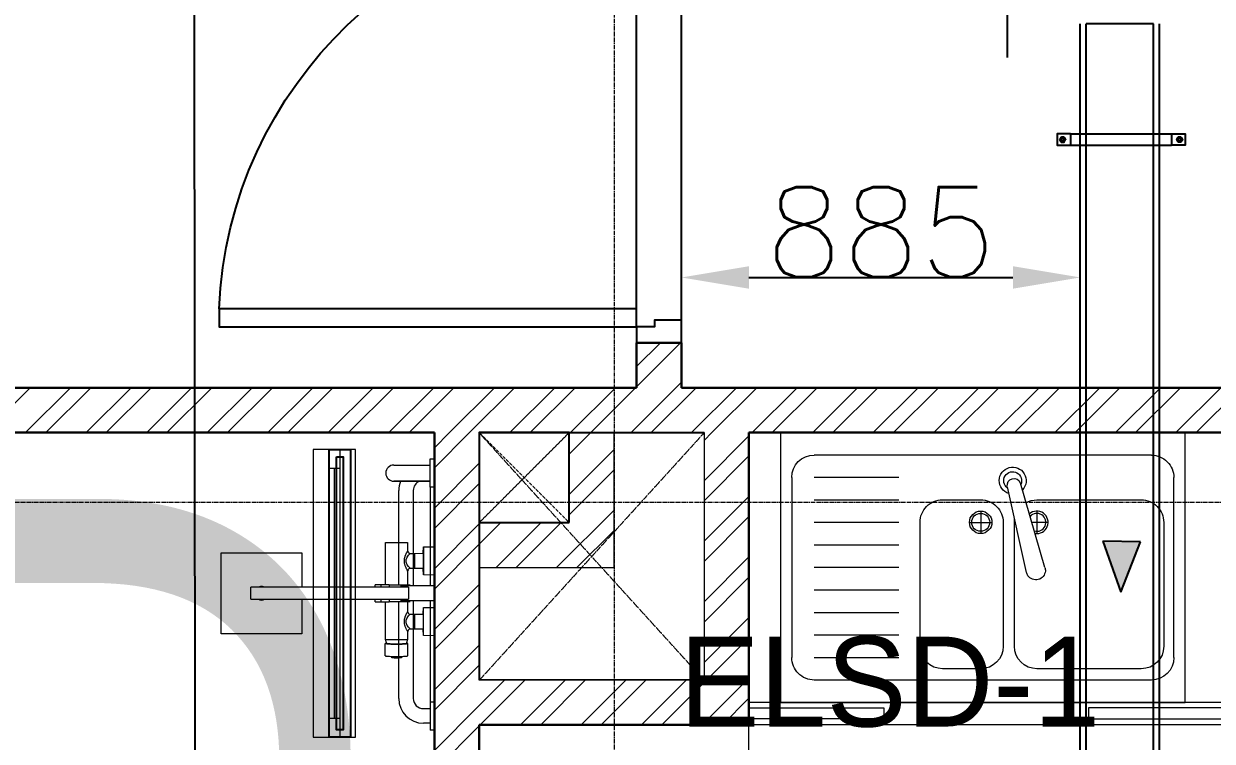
# Model space of a CAD drawing. Header units: millimetres. Extents: x -9226 to 166212, y -13 to 97274.
# Drawn here: x 38637 to 41281, y 74594 to 76189 of the extents above; entities that cross this region are included whole.
import ezdxf

# ---------------------------------------------------------------- set-up
doc = ezdxf.new("R2010")
doc.units = ezdxf.units.MM
for name, pattern in [('23491-A-XR-GRID$0$23288-XR-Unit GRIDS$0$CENTER2', [28.575, 19.05, -3.175, 3.175, -3.175]), ('23491-XR-AR-2ND FLOOR PLAN$0$23491-XR-AR-2ND FLOOR PLAN$0$HIDDEN', [9.525, 6.35, -3.175]), ('23491-XR-AR-2ND FLOOR PLAN$0$HIDDEN', [9.525, 6.35, -3.175]), ('HIDDEN', [9.525, 6.35, -3.175])]:
    doc.linetypes.add(name, pattern=pattern)
doc.layers.get('0').update_dxf_attribs({"color": 8})
doc.layers.get('Defpoints').update_dxf_attribs({"color": 8})
for name, color, linetype in [('-EAD', 30, 'Continuous'), ('1.INS', 8, 'Continuous'), ('1.STR', 8, 'Continuous'), ('1.support 2', 7, 'Continuous'), ('23491-XR-AR-2ND FLOOR PLAN$0$23491-XR-AR-2ND FLOOR PLAN$0$23491-XR-AR-TYP-FLOOR$0$A-ELC-DP', 8, 'Continuous'), ('23491-XR-AR-2ND FLOOR PLAN$0$23491-XR-AR-2ND FLOOR PLAN$0$23491-XR-AR-TYP-FLOOR$0$A-ELC-DP @ 2000', 8, 'Continuous'), ('23491-XR-AR-2ND FLOOR PLAN$0$23491-XR-AR-2ND FLOOR PLAN$0$NEC-DR-WP', 8, 'Continuous'), ('23491-XR-AR-2ND FLOOR PLAN$0$23491-XR-AR-2ND FLOOR PLAN$0$NEC-MECH-LPG SHAFT', 8, 'Continuous'), ('23491-XR-AR-2ND FLOOR PLAN$0$NEC-MECH-LPG SHAFT', 8, 'Continuous'), ('cloud', 15, 'Continuous'), ('EAD', 30, 'Continuous'), ('ETA-AC-SUPPORT', 25, 'Continuous'), ('FAD', 3, 'Continuous'), ('VCD SHE', 7, 'Continuous')]:
    doc.layers.add(name, color=color, linetype=linetype)
for name, color, linetype, lineweight in [('1.XREF', 8, 'Continuous', 9), ('23491-A-XR-GRID$0$G-ANNO-GRID', 8, '23491-A-XR-GRID$0$23288-XR-Unit GRIDS$0$CENTER2', 0), ('23491-XR-AR-2ND FLOOR PLAN$0$23491-XR-AR-2ND FLOOR PLAN$0$23491-XR-AR-TYP-FLOOR$0$A-Glaz-Sill', 8, 'Continuous', 5), ('23491-XR-AR-2ND FLOOR PLAN$0$23491-XR-AR-2ND FLOOR PLAN$0$23491-XR-AR-TYP-FLOOR$0$A-WALL-PATT', 8, 'Continuous', 5), ('23491-XR-AR-2ND FLOOR PLAN$0$23491-XR-AR-2ND FLOOR PLAN$0$23491-XR-AR-TYP-FLOOR$0$Zone-6_30May22$0$TYP$0$2B+G+19+R Typical Floor$0$A-DOOR', 8, 'Continuous', 25), ('23491-XR-AR-2ND FLOOR PLAN$0$23491-XR-AR-2ND FLOOR PLAN$0$A-FIXT-TOIT-PLAN', 8, 'Continuous', 20), ('23491-XR-AR-2ND FLOOR PLAN$0$23491-XR-AR-2ND FLOOR PLAN$0$A-FLOR-OVHD', 8, '23491-XR-AR-2ND FLOOR PLAN$0$23491-XR-AR-2ND FLOOR PLAN$0$HIDDEN', 15), ('23491-XR-AR-2ND FLOOR PLAN$0$23491-XR-AR-2ND FLOOR PLAN$0$A-WALL', 8, 'Continuous', 30), ('23491-XR-AR-2ND FLOOR PLAN$0$23491-XR-AR-2ND FLOOR PLAN$0$A-WALL-CAVI', 8, 'Continuous', 15), ('23491-XR-AR-2ND FLOOR PLAN$0$23491-XR-AR-TYP FLOOR 3RD TO 18TH$0$23491-XR-AR-TYP-FLOOR$0$A-EQUP-KITN-PLAN', 8, 'Continuous', 9), ('23491-XR-AR-2ND FLOOR PLAN$0$A-FLOR-OVHD', 8, '23491-XR-AR-2ND FLOOR PLAN$0$HIDDEN', 15), ('23491-XR-AR-2ND FLOOR PLAN$0$A-WALL-CAVI', 8, 'Continuous', 15), ('A-ANNO-DIMS', 8, 'Continuous', 9), ('MH DIM', 15, 'Continuous', 0)]:
    doc.layers.add(name, color=color, linetype=linetype, lineweight=lineweight)
doc.styles.add('23491-XR-AR-2ND FLOOR PLAN$0$23491-XR-AR-2ND FLOOR PLAN$0$23491-XR-AR-TYP-FLOOR$0$SDC-TEXT-ARB', font='sdc-arb.shx')
doc.styles.add('ROMANS', font='isocp.shx', dxfattribs={"width": 0.8})
doc.styles.add('SDC-TEXT-ARB', font='sdc-arb.shx', dxfattribs={"height": 0.5})
doc.styles.get("Standard").update_dxf_attribs({"font": 'romans.shx', "height": 200})
doc.dimstyles.new('ISO-25', dxfattribs={"dimtxt": 200, "dimasz": 150, "dimexe": 1.25, "dimexo": 0.625, "dimgap": 1, "dimtad": 1, "dimtoh": 1, "dimdec": 0, "dimrnd": 5, "dimtxsty": 'Standard', "dimcen": 2.5, "dimclrd": 256, "dimclre": 256, "dimclrt": 7, "dimadec": 0, "dimazin": 0, "dimtfac": 1, "dimtdec": 0, "dimtix": 1, "dimtmove": 2, "dimatfit": 3, "dimfxl": 1, "dimarcsym": 1})
doc.dimstyles.new('JSE', dxfattribs={"dimtxt": 50, "dimasz": 150, "dimexe": 0.18, "dimexo": 0.0625, "dimgap": 50, "dimtad": 0, "dimdec": 0, "dimrnd": 5, "dimzin": 0, "dimdsep": 46, "dimtxsty": 'ROMANS', "dimcen": 0.09, "dimclrd": 7, "dimclre": 7, "dimclrt": 7, "dimadec": 0, "dimazin": 0, "dimtfac": 1, "dimtdec": 0, "dimtofl": 0, "dimtmove": 0, "dimatfit": 3, "dimfxl": 1, "dimtolj": 1, "dimtzin": 0, "dimarcsym": 1})

# ---------------------------------------------------------------- blocks, each defined once
blk = doc.blocks.new('23491-XR-AR-2ND FLOOR PLAN$0$23491-XR-AR-TYP FLOOR 3RD TO 18TH$0$23491-XR-AR-TYP-FLOOR$0$Zone-6_30May22$0$TYP$0$2B+G+19+R Typical Floor$0$A$C15A204A0')
at = {"color": 8}
for p, q in [((0, 0), (-0.9, 0)), ((0, -0.6), (0, 0)), ((-0.9, 0), (-0.9, -0.6)), ((-0.075, -0.0499), (-0.825, -0.0499)), ((-0.8026, -0.0749), (-0.5704, -0.0749)), ((-0.4454, -0.0749), (-0.3605, -0.0749)), ((-0.875, -0.0999), (-0.875, -0.5)), ((-0.0751, -0.1001), (-0.263, -0.1001)), ((-0.025, -0.5002), (-0.025, -0.0999)), ((-0.8525, -0.4005), (-0.8526, -0.1249)), ((-0.5204, -0.1249), (-0.5203, -0.4005)), ((-0.4953, -0.4005), (-0.4954, -0.1249)), ((-0.3105, -0.1249), (-0.3104, -0.4005)), ((-0.0751, -0.1501), (-0.263, -0.1501)), ((-0.0751, -0.2001), (-0.263, -0.2001)), ((-0.0751, -0.2501), (-0.263, -0.2501)), ((-0.5473, -0.2891), (-0.5046, -0.4798)), ((-0.5883, -0.3001), (-0.5336, -0.4875)), ((-0.0751, -0.3007), (-0.263, -0.3007)), ((-0.0751, -0.3507), (-0.263, -0.3507)), ((-0.5703, -0.4255), (-0.5703, -0.3755)), ((-0.4453, -0.4255), (-0.4453, -0.3755)), ((-0.5953, -0.4005), (-0.559, -0.4005)), ((-0.4203, -0.4005), (-0.4703, -0.4005)), ((-0.0751, -0.4007), (-0.263, -0.4007)), ((-0.5703, -0.4505), (-0.8025, -0.4505)), ((-0.3604, -0.4505), (-0.4453, -0.4505)), ((-0.0751, -0.4507), (-0.263, -0.4507)), ((-0.0751, -0.5007), (-0.263, -0.5007)), ((-0.825, -0.55), (-0.075, -0.55)), ((-0.9, -0.6), (0, -0.6))]:
    blk.add_line(p, q, dxfattribs=at)
for radius in [0.025, 0.02]:
    blk.add_circle((-0.4453, -0.4005), radius, dxfattribs=at)
for radius, start, end in [(0.025, 80.6637, 311.8881), (0.02, 73.5686, 318.9832)]:
    blk.add_arc((-0.5703, -0.4005), radius, start, end, dxfattribs=at)
at = {"color": 8, "extrusion": (0, 0, -1)}
for centre, major_axis, ratio, start_param, end_param in [((-0.825, -0.0999), (0.0354, -0.0354), 1, 2.356202, 3.926998), ((-0.075, -0.0999), (-0.0354, 0.0354), 1, 0.785405, 2.356202), ((-0.8026, -0.1249), (0.0354, -0.0354), 1, 2.356202, 3.926998), ((-0.5704, -0.1249), (0.0354, -0.0354), 1, 3.926998, 5.497794), ((-0.4454, -0.1249), (0.0354, -0.0354), 1, 2.356202, 3.926998), ((-0.3605, -0.1249), (0.0354, -0.0354), 1, 3.926998, 5.497794), ((-0.568, -0.2938), (-0.015, -0.015), 1, 0.861028, 3.327777), ((-0.568, -0.2938), (0.015, -0.015), 1, 4.898573, 5.277673), ((-0.568, -0.2938), (-0.015, -0.015), 1, 0.481927, 0.861028), ((-0.8025, -0.4005), (0.0354, -0.0354), 1, 0.785405, 2.356202), ((-0.5703, -0.4005), (0.0354, -0.0354), 1, 5.497794, 5.641464), ((-0.4453, -0.4005), (0.0354, -0.0354), 1, 0.785405, 2.356202), ((-0.3604, -0.4005), (0.0354, -0.0354), 1, 5.497794, 7.068591), ((-0.5703, -0.4005), (0.0354, -0.0354), 1, 0.283551, 0.785405), ((-0.5165, -0.4933), (0.0212, -0.0212), 1, 4.221364, 9.392218), ((-0.825, -0.5), (0.0354, -0.0354), 1, 0.785405, 2.356202), ((-0.5165, -0.4933), (0.0141, -0.0141), 1, 4.524166, 9.089416), ((-0.5193, -0.4831), (0.0106, -0.0106), 1, 5.341868, 8.271714), ((-0.0749, -0.5001), (-0.0354, 0.0354), 0.997718, 2.358492, 3.929288)]:
    blk.add_ellipse(centre, major_axis=major_axis, ratio=ratio, start_param=start_param, end_param=end_param, dxfattribs=at)
blk = doc.blocks.new('*U504')
at = {"layer": '23491-XR-AR-2ND FLOOR PLAN$0$23491-XR-AR-2ND FLOOR PLAN$0$23491-XR-AR-TYP-FLOOR$0$Zone-6_30May22$0$TYP$0$2B+G+19+R Typical Floor$0$A-DOOR', "color": 8}
for p, q in [((0.965, 0), (0.035, 0)), ((0.95, -0.1), (0.05, -0.1))]:
    blk.add_line(p, q, dxfattribs=at)
blk.add_lwpolyline([(0.925, 0), (0.925, 0.9291), (0.965, 0.9291), (0.965, 0)], close=True, dxfattribs=at)
for points in [[(0.035, 0), (0, 0), (0, -0.1), (0.05, -0.1), (0.05, -0.04), (0.035, -0.04), (0.035, 0)], [(0.965, 0), (1, 0), (1, -0.1), (0.95, -0.1), (0.95, -0.04), (0.965, -0.04), (0.965, 0)]]:
    blk.add_lwpolyline(points, dxfattribs=at)
blk.add_arc((0.965, 0), 0.93, 92.4651, 180, dxfattribs=at)
blk = doc.blocks.new('23491-XR-AR-2ND FLOOR PLAN$0$23491-XR-AR-2ND FLOOR PLAN$0$23261-XR-AR-TO-A-FF$0$AAA')
at = {"color": 8, "linetype": 'ByBlock'}
for p, q in [((19517.5, 6924.5), (19697.5, 6924.5)), ((19517.5, 6744.5), (19517.5, 6924.5)), ((19697.5, 6924.5), (19697.5, 6744.5)), ((19594, 6858.6), (19594, 6777.6)), ((19594, 6858.6), (19621, 6858.6)), ((19621, 6777.6), (19621, 6858.6)), ((19594, 6777.6), (19594, 6507.6)), ((19621, 6507.6), (19621, 6777.6)), ((19594, 6744.5), (19517.5, 6744.5)), ((19697.5, 6744.5), (19621, 6744.5)), ((19588.6, 6581.5), (19588.6, 6568.4)), ((19588.6, 6581.5), (19594, 6581.5)), ((19588.6, 6568.4), (19588.6, 6550.4)), ((19588.6, 6568.4), (19594, 6568.4)), ((19621, 6581.5), (19626.4, 6581.5)), ((19621, 6568.4), (19626.4, 6568.4)), ((19626.4, 6568.4), (19626.4, 6581.5)), ((19626.4, 6550.4), (19626.4, 6568.4)), ((19594, 6550.4), (19588.6, 6550.4)), ((19588.6, 6504), (19588.6, 6550.4)), ((19626.4, 6550.4), (19621, 6550.4)), ((19626.4, 6550.4), (19626.4, 6504)), ((19856.5, 6459), (19856.5, 6540)), ((19856.5, 6540), (19856.5, 6459)), ((19892.7, 6540), (19892.7, 6459)), ((19892.7, 6540), (19892.7, 6459)), ((19373.4, 6529.2), (19588.6, 6529.2)), ((19588.6, 6509.4), (19564.1, 6509.4)), ((19567, 6509.4), (19566.4, 6509.4)), ((19594, 6524.8), (19590.4, 6524.8)), ((19590.4, 6450), (19590.4, 6524.8)), ((19621, 6507.6), (19594, 6507.6)), ((19624.6, 6524.8), (19621, 6524.8)), ((19624.6, 6524.8), (19624.6, 6450)), ((19626.4, 6529.2), (19836, 6529.2)), ((19590.4, 6496.8), (19373.4, 6496.8)), ((19836, 6496.8), (19624.6, 6496.8)), ((19303.2, 6450), (19303.2, 6459)), ((19590.4, 6459), (19303.2, 6459)), ((19318.5, 6459), (19318.5, 6474.3)), ((19350.9, 6474.3), (19350.9, 6459)), ((19366.2, 6459), (19366.2, 6450)), ((19843.2, 6459), (19624.6, 6459)), ((19648, 6450), (19648.2, 6474.2)), ((19843.2, 6450), (19843.2, 6459)), ((19843.2, 6459), (19856.5, 6459)), ((19843.2, 6450), (19843.2, 6459)), ((19843.2, 6459), (19906.2, 6459)), ((19892.7, 6459), (19906.2, 6459)), ((19906.2, 6459), (19906.2, 6450)), ((19906.2, 6459), (19906.2, 6450)), ((19590.4, 6450), (19624.6, 6450)), ((19906.2, 6450), (19843.2, 6450)), ((19906.2, 6450), (19843.2, 6450))]:
    blk.add_line(p, q, dxfattribs=at)
at = {"color": 8, "linetype": 'ByBlock', "flags": 128}
for points in [[(19466.3, 6544.5), (19466.3, 6544.5), (19466.3, 6545), (19467.9, 6557.1), (19468, 6558.5), (19468.1, 6559.4), (19496, 6559.4)], [(19504, 6558.7), (19502.6, 6558.5), (19501.3, 6558.2), (19499.9, 6557.9), (19498.6, 6557.5), (19497.3, 6557), (19496.1, 6556.6), (19496, 6556.5), (19496, 6559.4), (19495, 6556), (19494.3, 6546.8), (19494, 6534.2), (19494.3, 6521.6), (19495, 6512.3), (19496, 6509)], [(19527.8, 6503.6), (19527.6, 6505.1), (19527, 6506.5), (19526.1, 6507.7), (19524.9, 6508.6), (19522.6, 6509.4), (19522, 6509.4), (19504, 6509.4), (19504, 6558.9), (19588.6, 6558.9)], [(19626.4, 6558.9), (19720, 6558.9), (19720, 6509.4), (19702, 6509.4), (19701.3, 6509.4), (19699, 6508.6), (19697.8, 6507.7), (19696.9, 6506.5), (19696.3, 6505.1), (19696.1, 6503.6)], [(19466.5, 6545.7), (19465.5, 6545.6), (19464.5, 6545.5)], [(19464.5, 6522.8), (19465.5, 6522.7), (19466.5, 6522.6)], [(19466.3, 6523.8), (19466.3, 6523.7), (19466.4, 6522.8), (19466.7, 6520.3), (19467.4, 6515), (19467.8, 6511.5), (19468, 6510.1), (19468.1, 6509), (19468.1, 6509), (19496, 6509), (19496, 6511.8), (19497.2, 6511.3), (19498.5, 6510.9), (19499.8, 6510.5), (19501.2, 6510.2), (19502.5, 6509.9), (19503.9, 6509.7), (19504, 6509.6)], [(19513, 6450), (19513.2, 6474.2), (19527.7, 6475.2), (19527.9, 6503.7), (19528.9, 6504.7), (19531.9, 6507.3), (19536, 6510.5), (19541.4, 6513), (19547.5, 6513), (19552.9, 6510.5), (19557.1, 6507.3), (19560, 6504.7), (19561.1, 6503.6), (19561.3, 6475.2), (19561.4, 6475.2), (19575.7, 6474.2), (19576, 6450)], [(19565.4, 6509.2), (19564, 6508.6), (19562.8, 6507.7), (19561.9, 6506.5), (19561.3, 6505.1), (19561.1, 6503.6)], [(19662.8, 6503.6), (19662.6, 6505.1), (19662, 6506.5), (19661.1, 6507.7), (19659.9, 6508.6), (19657.6, 6509.4), (19657, 6509.4), (19626.4, 6509.4)], [(19710.7, 6474.2), (19648.2, 6474.2), (19648.3, 6474.3), (19662.7, 6475.2), (19662.9, 6503.7), (19663.9, 6504.7), (19666.9, 6507.3), (19671, 6510.5), (19676.4, 6513), (19682.5, 6513), (19687.9, 6510.5), (19692.1, 6507.3), (19695, 6504.7), (19696.1, 6503.6), (19696.1, 6493.2), (19696.3, 6475.2), (19696.4, 6475.2), (19710.7, 6474.2), (19711, 6450)], [(19527.8, 6493.2), (19544.5, 6493.2), (19561.1, 6493.2)], [(19662.8, 6493.2), (19679.5, 6493.2), (19696.1, 6493.2)], [(19513.3, 6474.3), (19513.2, 6474.2), (19575.7, 6474.2)], [(19561, 6475.2), (19544.5, 6475.2), (19527.9, 6475.2)], [(19696.3, 6475.2), (19679.5, 6475.2), (19662.7, 6475.2)]]:
    blk.add_lwpolyline(points, dxfattribs=at)
at = {"color": 8, "linetype": 'ByBlock'}
for centre, radius, start, end in [((19607.5, 6834.5), 15.1, 163.2751, 180), ((19607.5, 6834.5), 15.1, 180, 196.7249), ((19607.5, 6834.5), 15.1, 0, 16.7249), ((19607.5, 6834.5), 15.1, 343.2751, 0), ((19874.6, 6540), 18.1, 360, 180), ((19874.6, 6540), 18.1, 360, 180), ((19373.4, 6474.3), 54.9, 90, 180), ((19836, 6474.3), 54.9, 67.793, 90), ((19373.4, 6474.3), 22.5, 90, 180), ((19836, 6474.3), 22.5, 22.7572, 90)]:
    blk.add_arc(centre, radius, start, end, dxfattribs=at)
at = {"color": 8, "linetype": 'ByBlock', "extrusion": (0, 0, -1)}
for start_param, end_param in [(4.712389, 4.717081), (4.707697, 4.712389)]:
    blk.add_ellipse((19515.6, 6534.2), major_axis=(0, 52.4), ratio=0.998719, start_param=start_param, end_param=end_param, dxfattribs=at)
at = {"color": 8, "linetype": 'ByBlock'}
for points, knots in [([(19468.1, 6559.4), (19468, 6558.3), (19467.8, 6556.2), (19467.4, 6552), (19466.9, 6544.7), (19466.7, 6538.4), (19466.7, 6534.2)], [0, 0, 0, 0, 0.125, 0.25, 0.5, 1, 1, 1, 1]), ([(19466.4, 6545.2), (19466.2, 6544.4), (19465.9, 6542.7), (19465.5, 6540), (19465.3, 6537.1), (19465.2, 6535.1), (19465.2, 6534.2)], [0.0424045, 0.0424045, 0.0424045, 0.0424045, 0.25, 0.5, 0.75, 1, 1, 1, 1]), ([(19465.2, 6534.2), (19465.2, 6533.2), (19465.3, 6531.3), (19465.5, 6528.4), (19465.9, 6525.6), (19466.2, 6523.9), (19466.4, 6523.1)], [0, 0, 0, 0, 0.25, 0.5, 0.75, 0.9575954, 0.9575954, 0.9575954, 0.9575954]), ([(19496, 6511.8), (19495.7, 6512), (19495.4, 6513.2), (19495, 6516.2), (19494.8, 6518.3), (19494.7, 6520.1), (19494.6, 6522), (19494.5, 6524.7), (19494.4, 6528.5), (19494.3, 6532.4), (19494.3, 6535.6), (19494.3, 6538.4), (19494.4, 6541.6), (19494.5, 6545.1), (19494.7, 6548.3), (19494.9, 6551), (19495.1, 6553.3), (19495.5, 6555.6), (19495.8, 6556.4), (19496, 6556.5)], [-1, -1, -1, -1, -0.861111, -0.791667, -0.756944, -0.722222, -0.6875, -0.652778, -0.583333, -0.513889, -0.479167, -0.444444, -0.388889, -0.333333, -0.277778, -0.222222, -0.166667, -0.111111, 0, 0, 0, 0]), ([(19534.1, 6515.4), (19533.3, 6515.1), (19531.5, 6514.3), (19528.8, 6513.1), (19526.7, 6512.1), (19524.8, 6511), (19523.4, 6510.3), (19522.5, 6509.8), (19521.9, 6509.5), (19521.9, 6509.4), (19522, 6509.4)], [0.6680269, 0.6680269, 0.6680269, 0.6680269, 0.7083333, 0.75, 0.7916667, 0.8333333, 0.875, 0.9166667, 0.9583333, 0.9999877, 0.9999877, 0.9999877, 0.9999877]), ([(19554.7, 6515.4), (19554.1, 6515.6), (19553, 6516), (19550.6, 6516.7), (19547.7, 6517.3), (19544.5, 6517.5), (19541.2, 6517.3), (19538.3, 6516.7), (19536, 6516), (19534.8, 6515.6), (19534.2, 6515.4)], [0.3333333, 0.3333333, 0.3333333, 0.3333333, 0.3611111, 0.3888889, 0.4444444, 0.5, 0.5555556, 0.6111111, 0.6388889, 0.6666667, 0.6666667, 0.6666667, 0.6666667]), ([(19567, 6509.4), (19567, 6509.4), (19566.9, 6509.5), (19566.4, 6509.8), (19565.8, 6510.1), (19565, 6510.5), (19564, 6511.1), (19562.9, 6511.7), (19561.5, 6512.4), (19560, 6513.2), (19558.3, 6513.9), (19556.5, 6514.7), (19555.4, 6515.2), (19554.8, 6515.4)], [0.0000145, 0.0000145, 0.0000145, 0.0000145, 0.0555556, 0.0833333, 0.1111111, 0.1388889, 0.1666667, 0.1944444, 0.2222222, 0.25, 0.2777778, 0.3055556, 0.3311596, 0.3311596, 0.3311596, 0.3311596]), ([(19669.1, 6515.4), (19668.3, 6515.1), (19666.5, 6514.3), (19663.8, 6513.1), (19661.7, 6512.1), (19659.8, 6511), (19658.4, 6510.3), (19657.5, 6509.8), (19656.9, 6509.5), (19656.9, 6509.4), (19657, 6509.4)], [0.6680252, 0.6680252, 0.6680252, 0.6680252, 0.7083333, 0.75, 0.7916667, 0.8333333, 0.875, 0.9166667, 0.9583333, 0.9999855, 0.9999855, 0.9999855, 0.9999855]), ([(19689.7, 6515.4), (19689.1, 6515.6), (19688, 6516), (19685.6, 6516.7), (19682.7, 6517.3), (19679.5, 6517.5), (19676.2, 6517.3), (19673.3, 6516.7), (19671, 6516), (19669.8, 6515.6), (19669.2, 6515.4)], [0.3333333, 0.3333333, 0.3333333, 0.3333333, 0.3611111, 0.3888889, 0.4444444, 0.5, 0.5555556, 0.6111111, 0.6388889, 0.6666667, 0.6666667, 0.6666667, 0.6666667]), ([(19702, 6509.4), (19702, 6509.4), (19701.9, 6509.5), (19701.4, 6509.8), (19700.8, 6510.1), (19700, 6510.5), (19699, 6511.1), (19697.9, 6511.7), (19696.5, 6512.4), (19695, 6513.2), (19693.3, 6513.9), (19691.5, 6514.7), (19690.4, 6515.2), (19689.8, 6515.4)], [0.0000123, 0.0000123, 0.0000123, 0.0000123, 0.0555556, 0.0833333, 0.1111111, 0.1388889, 0.1666667, 0.1944444, 0.2222222, 0.25, 0.2777778, 0.3055556, 0.3311561, 0.3311561, 0.3311561, 0.3311561])]:
    blk.add_open_spline(points, degree=3, knots=knots, dxfattribs=at)
for points in [[(19463.3, 6534.4), (19463.3, 6535.3), (19463.4, 6537.2), (19463.6, 6540), (19464, 6542.8), (19464.3, 6544.6), (19464.5, 6545.5)], [(19464.5, 6522.8), (19464.3, 6523.7), (19464, 6525.6), (19463.6, 6528.3), (19463.4, 6531.1), (19463.3, 6533), (19463.3, 6533.9)], [(19466.7, 6534.2), (19466.7, 6530), (19466.9, 6521.5), (19467.7, 6513.2), (19468.1, 6509)], [(19465.7, 6527.2), (19465.7, 6527.4), (19465.7, 6527.6), (19465.7, 6527.8)]]:
    blk.add_open_spline(points, degree=3, dxfattribs=at)
blk = doc.blocks.new('23491-XR-AR-2ND FLOOR PLAN$0$23491-XR-AR-2ND FLOOR PLAN$0$23261-XR-AR-TO-A-FF$0$Slim Fr Drain Vitra')
at = {"color": 8}
for p, q in [((42, -12), (42, 12)), ((42, 0), (598, 0)), ((598, -12), (598, 12))]:
    blk.add_line(p, q, dxfattribs=at)
for points in [[(0, -47), (640, -47), (640, 47), (0, 47)], [(0, 12), (640, 12), (640, -12), (0, -12)]]:
    blk.add_lwpolyline(points, close=True, dxfattribs=at)
blk = doc.blocks.new('23491-XR-AR-2ND FLOOR PLAN$0$23491-XR-AR-2ND FLOOR PLAN$0$SLOT DRAIN-SHOWER')
at = {"layer": '23491-XR-AR-2ND FLOOR PLAN$0$23491-XR-AR-2ND FLOOR PLAN$0$NEC-DR-WP', "color": 8}
for points in [[(-320, 24), (-320, -24), (320, -24), (320, 24)], [(-303.5, 7.5), (-303.5, -7.5), (303.5, -7.5), (303.5, 7.5)]]:
    blk.add_lwpolyline(points, close=True, dxfattribs=at)
blk = doc.blocks.new('*U723')
at = {"layer": '23491-XR-AR-2ND FLOOR PLAN$0$23491-XR-AR-2ND FLOOR PLAN$0$23491-XR-AR-TYP-FLOOR$0$A-ELC-DP @ 2000', "color": 8, "lineweight": 25, "insert": (129.2, 99.7), "char_height": 1442.988, "attachment_point": 1, "style": '23491-XR-AR-2ND FLOOR PLAN$0$23491-XR-AR-2ND FLOOR PLAN$0$23491-XR-AR-TYP-FLOOR$0$SDC-TEXT-ARB'}
blk.add_mtext_dynamic_manual_height_columns('{\\fArial|b0|i0|c0|p34;ONU}', width=1442.988, gutter_width=7214.9, heights=[0], dxfattribs=at)
blk = doc.blocks.new('23491-XR-AR-2ND FLOOR PLAN$0$23491-XR-AR-2ND FLOOR PLAN$0$23491-XR-AR-TYP-FLOOR$0$A$C81039be2')
at = {"layer": '23491-XR-AR-2ND FLOOR PLAN$0$23491-XR-AR-2ND FLOOR PLAN$0$23491-XR-AR-TYP-FLOOR$0$A-ELC-DP'}
blk.add_blockref('*U723', (0, 0), dxfattribs=at)
blk = doc.blocks.new('23491-XR-AR-2ND FLOOR PLAN')
at = {"layer": '23491-XR-AR-2ND FLOOR PLAN$0$23491-XR-AR-2ND FLOOR PLAN$0$23491-XR-AR-TYP-FLOOR$0$A-WALL-PATT'}
h = blk.add_hatch(dxfattribs=at)
h.set_pattern_fill('ANSI32', color=8, scale=10)
h.paths.add_polyline_path([(37850, 75380), (37850, 75280), (39650, 75280), (42250, 75280), (42250, 75380), (40100, 75380), (40100, 75480), (40000, 75480), (40000, 75380), (39550, 75380)])
h = blk.add_hatch(dxfattribs=at)
h.set_pattern_fill('ANSI32', color=8, scale=10)
h.paths.add_polyline_path([(40250, 72580), (40250, 72679.8), (39650, 72679.8), (39650, 75280), (39550, 75280), (39550, 72680), (38899.2, 72680), (38899.2, 72580)])
h = blk.add_hatch(dxfattribs=at)
h.set_pattern_fill('ANSI32', color=8, scale=10)
h.paths.add_polyline_path([(40150, 75280), (40250, 75280), (40250, 74630), (39650, 74630), (39650, 74730), (40150, 74730)])
h = blk.add_hatch(dxfattribs=at)
h.set_pattern_fill('ANSI32', color=8, scale=10)
h.paths.add_polyline_path([(39850, 75280), (39949.9, 75279.7), (39949.9, 74979.7), (39650, 74979.7), (39650, 75080), (39850, 75080)])
at = {"layer": '23491-XR-AR-2ND FLOOR PLAN$0$23491-XR-AR-2ND FLOOR PLAN$0$A-FLOR-OVHD', "color": 8, "ltscale": 0.1}
for p, q in [((39850, 75080), (39650, 75280)), ((39850, 75280), (39650, 75080))]:
    blk.add_line(p, q, dxfattribs=at)
at = {"layer": '23491-XR-AR-2ND FLOOR PLAN$0$23491-XR-AR-2ND FLOOR PLAN$0$A-WALL', "color": 8}
for p, q in [((40000, 75480), (40000, 75380)), ((40100, 75480), (40000, 75480)), ((40100, 75380), (40100, 75480)), ((40000, 75380), (37850, 75380)), ((42250, 75380), (40100, 75380)), ((39550, 75280), (38350, 75280)), ((39550, 75280), (39550, 72680)), ((40250, 75280), (41650, 75280)), ((40250, 74630), (40250, 75280)), ((39650, 72680), (39650, 74630)), ((39650, 74630), (40250, 74630))]:
    blk.add_line(p, q, dxfattribs=at)
at = {"layer": '23491-XR-AR-2ND FLOOR PLAN$0$23491-XR-AR-2ND FLOOR PLAN$0$A-WALL-CAVI', "color": 8}
for p, q in [((39650, 75280), (39850, 75280)), ((39650, 75080), (39650, 75280)), ((39949.9, 75280), (40150, 75280)), ((40150, 75280), (40150, 74730)), ((39650, 74730), (39650, 74979.7)), ((40150, 74730), (39650, 74730))]:
    blk.add_line(p, q, dxfattribs=at)
blk.add_lwpolyline([(39649.9, 74979.7), (39949.9, 74979.7), (39949.9, 75280)], dxfattribs=at)
at = {"layer": '23491-XR-AR-2ND FLOOR PLAN$0$23491-XR-AR-2ND FLOOR PLAN$0$NEC-MECH-LPG SHAFT', "color": 8}
blk.add_lwpolyline([(39850, 75080), (39850, 75280), (39650, 75280), (39650, 75080), (39850, 75080)], dxfattribs=at)
at = {"layer": '23491-XR-AR-2ND FLOOR PLAN$0$23491-XR-AR-TYP FLOOR 3RD TO 18TH$0$23491-XR-AR-TYP-FLOOR$0$A-EQUP-KITN-PLAN', "color": 8}
for p, q in [((41650, 74680), (40250, 74680)), ((41560, 74680), (40260, 74680)), ((40250, 72680), (40250, 74630)), ((41550, 74630), (40250, 74630))]:
    blk.add_line(p, q, dxfattribs=at)
blk.add_lwpolyline([(40250, 74668.3), (40550.2, 74668.3), (40550.2, 74643.3), (40250, 74643.3)], dxfattribs=at)
blk.add_lwpolyline([(41005.7, 74643.3), (41605.7, 74643.3), (41605.7, 74668.3), (41005.7, 74668.3)], close=True, dxfattribs=at)
at = {"layer": '23491-XR-AR-2ND FLOOR PLAN$0$23491-XR-AR-2ND FLOOR PLAN$0$23491-XR-AR-TYP-FLOOR$0$A-Glaz-Sill', "color": 8, "lineweight": 25, "rotation": 90}
blk.add_blockref('23491-XR-AR-2ND FLOOR PLAN$0$23491-XR-AR-2ND FLOOR PLAN$0$23491-XR-AR-TYP-FLOOR$0$A$C81039be2', (38000, 70680), dxfattribs=at)
at = {"layer": '23491-XR-AR-2ND FLOOR PLAN$0$23491-XR-AR-2ND FLOOR PLAN$0$23491-XR-AR-TYP-FLOOR$0$Zone-6_30May22$0$TYP$0$2B+G+19+R Typical Floor$0$A-DOOR', "color": 8, "xscale": -999.9999999999927, "yscale": 999.9999999999932, "zscale": 999.9999999999961, "rotation": 90.00011421024159}
blk.add_blockref('*U504', (40000, 76480), dxfattribs=at)
at = {"layer": '23491-XR-AR-2ND FLOOR PLAN$0$23491-XR-AR-2ND FLOOR PLAN$0$A-FIXT-TOIT-PLAN', "color": 8}
for name, p, rotation in [('23491-XR-AR-2ND FLOOR PLAN$0$23491-XR-AR-2ND FLOOR PLAN$0$23261-XR-AR-TO-A-FF$0$Slim Fr Drain Vitra', (39327.4, 75242.7), 270.0000524433969), ('23491-XR-AR-2ND FLOOR PLAN$0$23491-XR-AR-2ND FLOOR PLAN$0$23261-XR-AR-TO-A-FF$0$AAA', (46000, 55315.3), 90.00005244339683)]:
    blk.add_blockref(name, p, dxfattribs=dict(at, rotation=rotation))
at = {"layer": '23491-XR-AR-2ND FLOOR PLAN$0$23491-XR-AR-2ND FLOOR PLAN$0$NEC-DR-WP', "color": 8, "linetype": 'Continuous', "xscale": -1, "rotation": 90.00010488546853}
blk.add_blockref('23491-XR-AR-2ND FLOOR PLAN$0$23491-XR-AR-2ND FLOOR PLAN$0$SLOT DRAIN-SHOWER', (39339.6, 74922.7), dxfattribs=at)
at = {"layer": '23491-XR-AR-2ND FLOOR PLAN$0$23491-XR-AR-TYP FLOOR 3RD TO 18TH$0$23491-XR-AR-TYP-FLOOR$0$A-EQUP-KITN-PLAN', "color": 8, "xscale": 999.9999999999962, "yscale": 999.9999999999962, "zscale": 999.9999999999962, "rotation": 179.9996866304517}
blk.add_blockref('23491-XR-AR-2ND FLOOR PLAN$0$23491-XR-AR-TYP FLOOR 3RD TO 18TH$0$23491-XR-AR-TYP-FLOOR$0$Zone-6_30May22$0$TYP$0$2B+G+19+R Typical Floor$0$A$C15A204A0', (40320.2, 74680), dxfattribs=at)
blk = doc.blocks.new('23491-A-XR-GRID')
at = {"layer": '23491-A-XR-GRID$0$G-ANNO-GRID', "color": 8, "ltscale": 0.5}
for p, q in [((39950, 96273.8), (39950, 35026.5)), ((-8075.9, 75125.3, 0), (56827.8, 75125.3, 0))]:
    blk.add_line(p, q, dxfattribs=at)
blk = doc.blocks.new('XREF')
at = {"layer": 'A-ANNO-DIMS', "color": 8}
blk.add_blockref('23491-XR-AR-2ND FLOOR PLAN', (0, 0), dxfattribs=at)
blk.add_blockref('23491-A-XR-GRID', (0, 0))
blk = doc.blocks.new('I LOVE UA$C815f66f9')
at = {"layer": '23491-XR-AR-2ND FLOOR PLAN$0$A-FLOR-OVHD', "ltscale": 0.1}
for p, q in [((40150, 74730), (39650, 75280)), ((40150, 75280), (39650, 74730))]:
    blk.add_line(p, q, dxfattribs=at)
at = {"layer": '23491-XR-AR-2ND FLOOR PLAN$0$A-WALL-CAVI'}
for p, q in [((40150, 75280), (40150, 74730)), ((40150, 74730), (39650, 74730))]:
    blk.add_line(p, q, dxfattribs=at)
at = {"layer": '23491-XR-AR-2ND FLOOR PLAN$0$NEC-MECH-LPG SHAFT'}
for p, q in [((40150, 75280), (39650, 75280)), ((39650, 75280), (39650, 74730))]:
    blk.add_line(p, q, dxfattribs=at)
blk = doc.blocks.new('I LOVE USTR')
at = {"layer": 'MH DIM', "color": 7}
blk.add_blockref('I LOVE UA$C815f66f9', (0, 0), dxfattribs=at)
blk = doc.blocks.new('A$C32d94600')
at = {"layer": 'cloud', "color": 15}
blk.add_blockref('I LOVE USTR', (-5100, -86375.9, 0), dxfattribs=at)
blk = doc.blocks.new('HVAC-VOL-SPD-S01-M-01-0400 R-01$0$HVAC-VOL-SPD-S01-M-01-0400 R-01$0$A$C2F9C6816')
blk.add_hatch(color=256).paths.add_polyline_path([(-198.8, -78.6), (-398.8, -153.6), (-198.8, -228.6)])
for p, q in [((-198.8, -78.6), (-398.8, -153.6)), ((-198.8, -228.6), (-198.8, -78.6)), ((-398.8, -153.6), (-198.8, -228.6))]:
    blk.add_line(p, q)
blk = doc.blocks.new('t')
at = {"layer": 'ETA-AC-SUPPORT', "color": 7, "linetype": 'HIDDEN', "ltscale": 0.3, "extrusion": (2.40653e-07, 5.25136e-08, 1)}
for p, q in [((4429.3, -9484.4, 0), (4379.3, -9484.4, 0)), ((4392.9, -9513, 0), (4404.3, -9506.4, 0)), ((4392.9, -9526.2, 0), (4392.9, -9513, 0)), ((4392.9, -9526.2, 0), (4404.3, -9532.9, 0)), ((4415.8, -9513, 0), (4404.3, -9506.4, 0)), ((4415.8, -9526.2, 0), (4404.3, -9532.9, 0)), ((4415.8, -9526.2, 0), (4415.8, -9513, 0))]:
    blk.add_line(p, q, dxfattribs=at)
at = {"layer": 'ETA-AC-SUPPORT', "color": 7, "linetype": 'Continuous', "ltscale": 0.3, "extrusion": (2.40653e-07, 5.25136e-08, 1), "elevation": 0}
blk.add_lwpolyline([(4429.3, -9484.4), (4429.3, -9543.9), (4379.3, -9543.9), (4379.3, -9484.4)], dxfattribs=at)
at = {"layer": 'ETA-AC-SUPPORT', "color": 7, "linetype": 'HIDDEN', "ltscale": 0.3, "extrusion": (2.40653e-07, 5.25136e-08, 1)}
for radius in [11.5, 6]:
    blk.add_circle((4404.3, -9519.6, 0), radius, dxfattribs=at)
blk = doc.blocks.new('*U297')
at = {"layer": 'ETA-AC-SUPPORT', "color": 7, "linetype": 'Continuous', "ltscale": 0.3, "extrusion": (2.40653e-07, 5.25136e-08, 1)}
for p, q in [((4404.3, -9289.6, 0), (4404.3, -9514.1, 0)), ((4429.3, -9289.6, 0), (4429.3, -9514.1, 0))]:
    blk.add_line(p, q, dxfattribs=at)
at = {"color": 7, "linetype": 'Continuous', "xscale": -0.5, "yscale": 0.5, "zscale": 0.5, "rotation": 180}
blk.add_blockref('t', (2214.7, -14031.8, 0), dxfattribs=at)
at = {"color": 7, "linetype": 'Continuous', "xscale": 0.5, "yscale": 0.5, "zscale": 0.5}
blk.add_blockref('t', (2214.7, -4771.9, 0), dxfattribs=at)
blk = doc.blocks.new('*D342')
at = {"layer": 'Defpoints', "color": 0, "transparency": 16777216}
for p in [(41387.7, 76580), (40824.7, 76414.3), (41387.7, 76414.3, -0.1)]:
    blk.add_point(p, dxfattribs=at)
at = {"layer": 'VCD SHE', "lineweight": -2, "transparency": 16777216}
for p, q in [((40824.7, 76730), (40824.7, 76880)), ((41387.1, 76580), (40823.5, 76580)), ((40824.7, 76580), (40824.7, 76414.3)), ((41387.1, 76414.3), (40823.5, 76414.3)), ((40824.7, 76264.3), (40824.7, 76114.3))]:
    blk.add_line(p, q, dxfattribs=at)
at = {"layer": 'VCD SHE', "transparency": 16777216}
for points in [[(40799.7, 76730), (40849.7, 76730), (40824.7, 76580)], [(40799.7, 76264.3), (40849.7, 76264.3), (40824.7, 76414.3)]]:
    blk.add_solid(points, dxfattribs=at)
at = {"layer": 'VCD SHE', "color": 7, "transparency": 16777216, "insert": (40723.7, 76497.1), "char_height": 200, "attachment_point": 5, "rotation": 90}
blk.add_mtext('165', dxfattribs=at)
blk = doc.blocks.new('*D344')
at = {"layer": 'Defpoints', "color": 0, "transparency": 16777216}
for p in [(40987.2, 75625.1), (40100, 75614.8), (40987.2, 75614.8, -0.1)]:
    blk.add_point(p, dxfattribs=at)
at = {"layer": 'VCD SHE', "lineweight": -2, "transparency": 16777216}
for p, q in [((40100, 75615.4), (40100, 75626.4)), ((40250, 75625.1), (40837.2, 75625.1)), ((40987.2, 75615.4), (40987.2, 75626.4))]:
    blk.add_line(p, q, dxfattribs=at)
at = {"layer": 'VCD SHE', "transparency": 16777216}
for points in [[(40250, 75650.1), (40250, 75600.1), (40100, 75625.1)], [(40837.2, 75650.1), (40837.2, 75600.1), (40987.2, 75625.1)]]:
    blk.add_solid(points, dxfattribs=at)
at = {"layer": 'VCD SHE', "color": 7, "transparency": 16777216, "insert": (40543.6, 75726.1), "char_height": 200, "attachment_point": 5}
blk.add_mtext('885', dxfattribs=at)

msp = doc.modelspace()

# ---------------------------------------------------------------- block references
at = {"layer": '1.STR'}
msp.add_blockref('A$C32d94600', (5100, 86375.3), dxfattribs=at)

# ---------------------------------------------------------------- next in the draw order: block references
at = {"layer": '1.XREF'}
msp.add_blockref('XREF', (0, 0), dxfattribs=at)

# ---------------------------------------------------------------- next in the draw order: linework, layer by layer
at = {"layer": '1.INS', "elevation": -0.1}
for points in [[(40987.2, 74280.6), (40987.2, 76189.3)], [(41163.2, 74280.6), (41163.2, 76189.3)]]:
    msp.add_lwpolyline(points, dxfattribs=at)
at = {"layer": 'EAD', "elevation": -0.1}
for points in [[(41000.2, 74280.6), (41000.2, 76189.3)], [(41150.2, 76189.3), (41000.2, 76189.3)], [(41150.2, 74280.6), (41150.2, 76189.3)]]:
    msp.add_lwpolyline(points, dxfattribs=at)

# ---------------------------------------------------------------- next in the draw order: block references
at = {"layer": '-EAD', "extrusion": (-6.16134e-06, -3.46539e-05, 1), "xscale": 0.5613210269334038, "yscale": 0.5613210269334038, "zscale": 0.5613210269334038, "rotation": 89.10749125398034}
msp.add_blockref('HVAC-VOL-SPD-S01-M-01-0400 R-01$0$HVAC-VOL-SPD-S01-M-01-0400 R-01$0$A$C2F9C6816', (40994.8, 75150.7, -6), dxfattribs=at)
at = {"layer": '1.support 2', "linetype": 'ByBlock', "extrusion": (-3.5195e-05, -4.02055e-07, 1), "xscale": 1.001591528757322, "yscale": 1.001591528757322, "zscale": 1.001591528757322, "rotation": 89.99999999918924}
msp.add_blockref('*U297', (31661.1, 71507.8, -1.4), dxfattribs=at)

# ---------------------------------------------------------------- next in the draw order: texts
at = {"layer": 'VCD SHE', "style": 'SDC-TEXT-ARB'}
msp.add_text('ELSD-1', height=200, dxfattribs=at).set_placement((40095.2, 74626.4))

# ---------------------------------------------------------------- next in the draw order: dimensions: what is measured, and where the dimension line sits
at = {"layer": 'VCD SHE'}
dim = msp.add_linear_dim(base=(40824.7, 76414.3), p1=(41387.7, 76580), p2=(41387.7, 76414.3, -0.1), angle=90, dimstyle='ISO-25', dxfattribs=at)
dim.commit()
dim.dimension.update_dxf_attribs({"geometry": '*D342', "text_midpoint": (40723.7, 76497.1)})
dim = msp.add_linear_dim(base=(40987.2, 75625.1), p1=(40100, 75614.8), p2=(40987.2, 75614.8, -0.1), dimstyle='ISO-25', dxfattribs=at)
dim.commit()
dim.dimension.update_dxf_attribs({"geometry": '*D344', "text_midpoint": (40543.6, 75726.1)})

# ---------------------------------------------------------------- next in the draw order: leaders
at = {"layer": 'FAD'}
for points in [[(38320.7, 72130, -0.1), (38320.7, 87019.9, -0.1), (50196.2, 87019.9, -0.1)], [(39017.6, 74285.4), (39011.3, 86087.4), (50318.8, 86087.8)]]:
    msp.add_leader(points, dimstyle='JSE', override={"dimgap": 50, "dimtad": 0}, dxfattribs=at)

doc.saveas('drawing.dxf')
